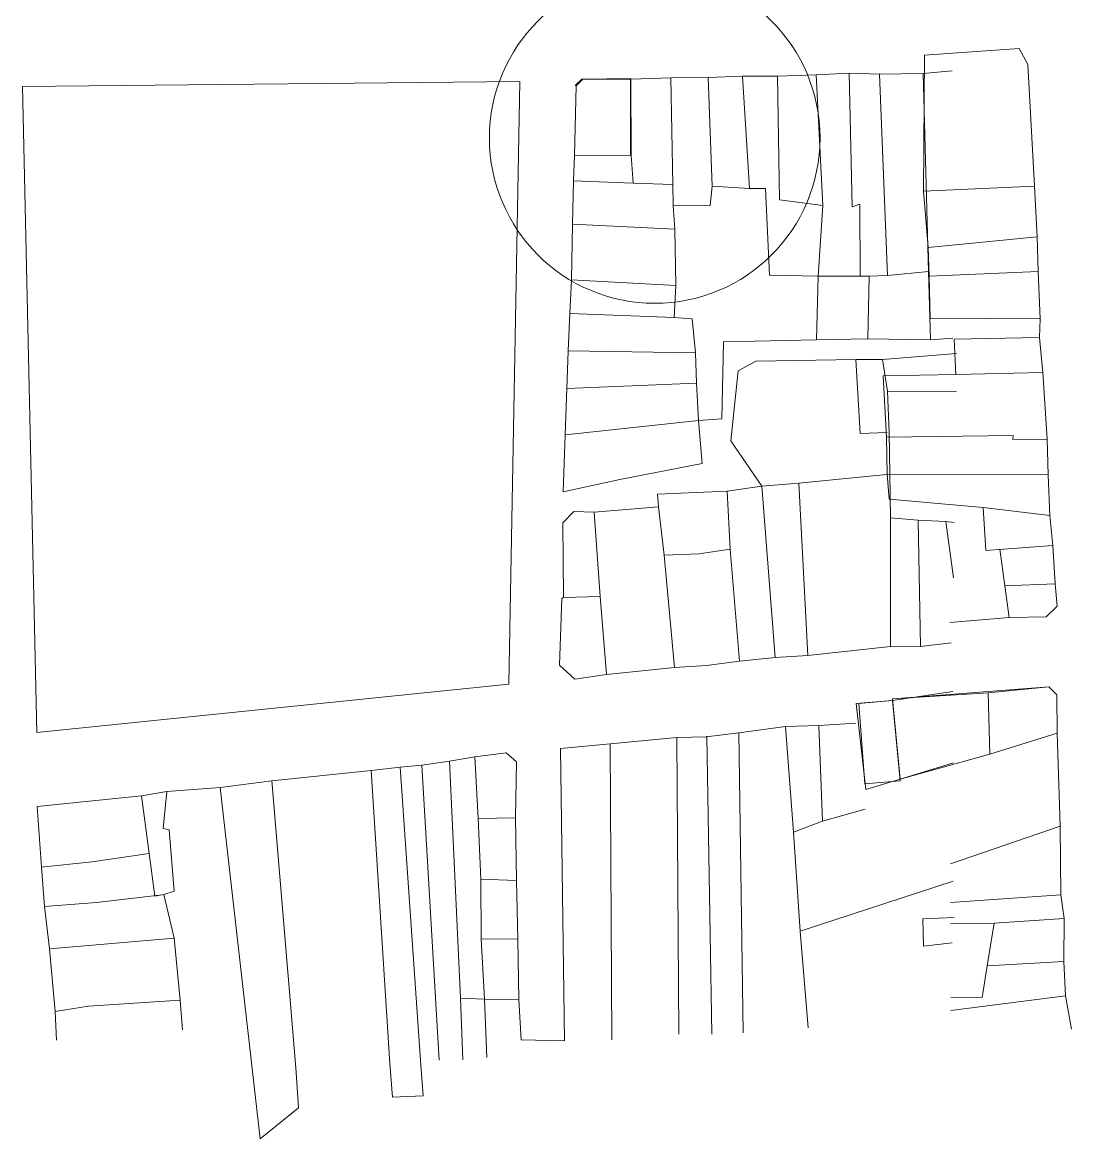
# Model space of a CAD drawing. Header units: millimetres. Extents: x 1956 to 626126, y 2654 to 1331070.
# Drawn here: x 625629.5 to 625852.1, y 1329199.5 to 1329436.2 of the extents above; entities that cross this region are included whole.
import ezdxf

# ---------------------------------------------------------------- set-up
doc = ezdxf.new("R2010")
doc.units = ezdxf.units.MM

msp = doc.modelspace()

# ---------------------------------------------------------------- linework, layer by layer
at = {"color": 1, "lineweight": 0}
for p, q in [((625840.89, 1329430.69), (625820.85, 1329429.27)), ((625842.77, 1329427.29), (625840.89, 1329430.69)), ((625820.85, 1329429.27), (625820.64, 1329400.46)), ((625797.88, 1329425.07), (625804.89, 1329425.44)), ((625805.51, 1329397.13), (625804.89, 1329425.44)), ((625804.89, 1329425.44), (625811.33, 1329425.24)), ((625811.33, 1329425.24), (625820.57, 1329425.39)), ((625820.57, 1329425.39), (625826.69, 1329425.95)), ((625820.57, 1329425.39), (625821.68, 1329383.38)), ((625844.14, 1329401.48), (625842.77, 1329427.29)), ((625629.5, 1329422.65), (625735, 1329423.71)), ((625735, 1329423.71), (625732.65, 1329295.87)), ((625746.78, 1329422.86), (625748.19, 1329424.18)), ((625748.19, 1329424.18), (625758.58, 1329424.15)), ((625758.58, 1329424.15), (625767.04, 1329424.49)), ((625758.6, 1329408.06), (625758.58, 1329424.15)), ((625767.04, 1329424.49), (625774.94, 1329424.54)), ((625767.49, 1329401.87), (625767.04, 1329424.49)), ((625774.94, 1329424.54), (625782.23, 1329424.79)), ((625775.8, 1329401.52), (625774.94, 1329424.54)), ((625782.23, 1329424.79), (625789.63, 1329424.81)), ((625783.69, 1329400.97), (625782.23, 1329424.79)), ((625789.63, 1329424.81), (625797.88, 1329425.07)), ((625790.08, 1329398.6), (625789.63, 1329424.81)), ((625799.27, 1329397.41), (625797.88, 1329425.07)), ((625812.97, 1329382.58), (625811.33, 1329425.24)), ((625632.57, 1329285.67), (625629.5, 1329422.65)), ((625746.94, 1329422.79), (625746.63, 1329407.96)), ((625746.63, 1329407.96), (625746.43, 1329402.62)), ((625758.6, 1329408.06), (625746.63, 1329407.96)), ((625759.05, 1329402.09), (625758.6, 1329408.06)), ((625746.43, 1329402.62), (625746.17, 1329393.44)), ((625759.05, 1329402.09), (625746.43, 1329402.62)), ((625767.49, 1329401.87), (625759.05, 1329402.09)), ((625767.53, 1329397.35), (625767.49, 1329401.87)), ((625775.8, 1329401.52), (625775.41, 1329397.4)), ((625783.69, 1329400.97), (625775.8, 1329401.52)), ((625787.1, 1329400.97), (625783.69, 1329400.97)), ((625787.94, 1329382.63), (625787.1, 1329400.97)), ((625820.64, 1329400.46), (625844.14, 1329401.48)), ((625821.63, 1329388.47), (625820.64, 1329400.46)), ((625844.14, 1329401.48), (625844.71, 1329390.76)), ((625775.41, 1329397.4), (625767.53, 1329397.35)), ((625767.53, 1329397.35), (625767.89, 1329392.37)), ((625799.27, 1329397.41), (625790.08, 1329398.6)), ((625798.26, 1329382.42), (625799.27, 1329397.41)), ((625807.1, 1329397.64), (625805.51, 1329397.13)), ((625807.23, 1329382.44), (625807.1, 1329397.64)), ((625746.17, 1329393.44), (625745.99, 1329381.64)), ((625767.89, 1329392.37), (625746.17, 1329393.44)), ((625767.89, 1329392.37), (625768.12, 1329380.4)), ((625844.71, 1329390.76), (625821.63, 1329388.47)), ((625844.71, 1329390.76), (625844.93, 1329383.39)), ((625821.84, 1329382.37), (625821.63, 1329388.47)), ((625821.68, 1329383.38), (625812.97, 1329382.58)), ((625821.68, 1329383.38), (625822.08, 1329368.93)), ((625844.93, 1329383.39), (625821.84, 1329382.37)), ((625844.93, 1329383.39), (625845.4, 1329373.33)), ((625745.99, 1329381.64), (625745.65, 1329374.51)), ((625745.99, 1329381.64), (625768.12, 1329380.4)), ((625798.26, 1329382.42), (625787.94, 1329382.63)), ((625798.26, 1329382.42), (625797.96, 1329368.91)), ((625807.23, 1329382.44), (625798.26, 1329382.42)), ((625809.09, 1329382.44), (625807.23, 1329382.44)), ((625809.09, 1329382.44), (625808.83, 1329369.12)), ((625812.97, 1329382.58), (625809.09, 1329382.44)), ((625822.06, 1329373.53), (625821.84, 1329382.37)), ((625768.12, 1329380.4), (625767.75, 1329373.61)), ((625745.65, 1329374.51), (625745.29, 1329366.55)), ((625767.75, 1329373.61), (625745.65, 1329374.51)), ((625767.75, 1329373.61), (625771.56, 1329373.34)), ((625771.56, 1329373.34), (625772.28, 1329366.13)), ((625845.4, 1329373.33), (625822.06, 1329373.53)), ((625845.4, 1329373.33), (625845.26, 1329369.42)), ((625778.19, 1329368.46), (625797.96, 1329368.91)), ((625797.96, 1329368.91), (625808.83, 1329369.12)), ((625808.83, 1329369.12), (625822.08, 1329368.93)), ((625822.08, 1329368.93), (625826.83, 1329369.23)), ((625845.26, 1329369.42), (625827.15, 1329369.07)), ((625827.15, 1329369.07), (625827.47, 1329361.55)), ((625845.26, 1329369.42), (625845.93, 1329361.95)), ((625745.29, 1329366.55), (625744.98, 1329358.56)), ((625772.28, 1329366.13), (625745.29, 1329366.55)), ((625777.83, 1329352.14), (625778.19, 1329368.46)), ((625772.28, 1329366.13), (625772.48, 1329359.73)), ((625781.34, 1329362.36), (625785.09, 1329364.36)), ((625785.09, 1329364.36), (625806.26, 1329364.75)), ((625806.26, 1329364.75), (625807.19, 1329349.03)), ((625806.26, 1329364.75), (625811.93, 1329364.74)), ((625811.93, 1329364.74), (625827.64, 1329365.99)), ((625812.99, 1329358), (625811.93, 1329364.74)), ((625779.74, 1329347.51), (625781.34, 1329362.36)), ((625827.47, 1329361.55), (625812.06, 1329361.26)), ((625845.93, 1329361.95), (625827.47, 1329361.55)), ((625846.87, 1329347.83), (625845.93, 1329361.95)), ((625744.98, 1329358.56), (625772.48, 1329359.73)), ((625772.48, 1329359.73), (625772.88, 1329351.8)), ((625812.06, 1329361.26), (625812.79, 1329348.3)), ((625744.98, 1329358.56), (625744.62, 1329348.77)), ((625812.99, 1329358), (625827.61, 1329357.88)), ((625813.36, 1329349.26), (625812.99, 1329358)), ((625772.88, 1329351.8), (625777.83, 1329352.14)), ((625772.88, 1329351.8), (625744.62, 1329348.77)), ((625773.66, 1329342.71), (625772.88, 1329351.8)), ((625744.62, 1329348.77), (625744.19, 1329336.66)), ((625786.34, 1329337.86), (625779.74, 1329347.51)), ((625807.19, 1329349.03), (625812.95, 1329349.28)), ((625812.79, 1329348.3), (625839.64, 1329348.62)), ((625812.9, 1329340.42), (625812.79, 1329348.3)), ((625813.47, 1329340.39), (625813.36, 1329349.26)), ((625839.64, 1329348.62), (625839.6, 1329347.76)), ((625839.6, 1329347.76), (625846.87, 1329347.83)), ((625846.87, 1329347.83), (625847.08, 1329340.26)), ((625756.2, 1329339.3), (625773.66, 1329342.71)), ((625794.21, 1329338.52), (625813.47, 1329340.39)), ((625847.08, 1329340.26), (625812.9, 1329340.42)), ((625813.32, 1329335.14), (625812.9, 1329340.42)), ((625813.47, 1329340.39), (625813.61, 1329331.19)), ((625847.08, 1329340.26), (625847.4, 1329331.67)), ((625744.19, 1329336.66), (625756.2, 1329339.3)), ((625778.98, 1329336.85), (625786.34, 1329337.86)), ((625786.34, 1329337.86), (625794.21, 1329338.52)), ((625786.34, 1329337.86), (625789.16, 1329301.55)), ((625794.21, 1329338.52), (625796.12, 1329301.97)), ((625764.23, 1329336.15), (625778.98, 1329336.85)), ((625764.4, 1329333.48), (625764.23, 1329336.15)), ((625779.63, 1329324.5), (625778.98, 1329336.85)), ((625750.77, 1329332.37), (625764.4, 1329333.48)), ((625764.4, 1329333.48), (625765.62, 1329323.26)), ((625833.26, 1329333.36), (625813.32, 1329335.14)), ((625847.4, 1329331.67), (625833.26, 1329333.36)), ((625833.26, 1329333.36), (625833.83, 1329324.27)), ((625744.14, 1329330.1), (625746.47, 1329332.53)), ((625746.47, 1329332.53), (625750.77, 1329332.37)), ((625750.77, 1329332.37), (625752.06, 1329314.5)), ((625813.61, 1329331.19), (625813.6, 1329303.88)), ((625813.61, 1329331.19), (625819.49, 1329330.65)), ((625848.07, 1329325.32), (625847.4, 1329331.67)), ((625744.28, 1329314.27), (625744.14, 1329330.1)), ((625819.49, 1329330.65), (625819.98, 1329303.89)), ((625819.49, 1329330.65), (625825.34, 1329330.41)), ((625825.34, 1329330.41), (625826.97, 1329318.44)), ((625825.34, 1329330.41), (625827.1, 1329330.16)), ((625773.04, 1329323.51), (625779.63, 1329324.5)), ((625779.63, 1329324.5), (625781.62, 1329300.77)), ((625833.83, 1329324.27), (625848.07, 1329325.32)), ((625837.86, 1329316.75), (625836.83, 1329324.49)), ((625848.07, 1329325.32), (625848.55, 1329317.14)), ((625765.62, 1329323.26), (625773.04, 1329323.51)), ((625765.62, 1329323.26), (625767.79, 1329299.45)), ((625848.55, 1329317.14), (625837.86, 1329316.75)), ((625837.86, 1329316.75), (625838.79, 1329310.05)), ((625848.96, 1329312.46), (625848.55, 1329317.14)), ((625743.91, 1329314.03), (625744.28, 1329314.27)), ((625752.06, 1329314.5), (625744.28, 1329314.27)), ((625752.06, 1329314.5), (625753.43, 1329297.92)), ((625743.44, 1329299.94), (625743.91, 1329314.03)), ((625846.62, 1329310.17), (625848.96, 1329312.46)), ((625838.79, 1329310.05), (625826.23, 1329309)), ((625838.79, 1329310.05), (625846.62, 1329310.17)), ((625819.98, 1329303.89), (625826.47, 1329304.68)), ((625796.12, 1329301.97), (625813.6, 1329303.88)), ((625813.62, 1329303.81), (625819.98, 1329303.89)), ((625746.66, 1329296.94), (625743.44, 1329299.94)), ((625774.57, 1329299.84), (625781.62, 1329300.77)), ((625781.62, 1329300.77), (625789.16, 1329301.55)), ((625789.16, 1329301.55), (625796.12, 1329301.97)), ((625746.66, 1329296.94), (625753.43, 1329297.92)), ((625753.43, 1329297.92), (625767.79, 1329299.45)), ((625767.79, 1329299.45), (625774.57, 1329299.84)), ((625732.65, 1329295.87), (625632.57, 1329285.67)), ((625834.34, 1329294.08), (625847.21, 1329295.33)), ((625847.21, 1329295.33), (625848.89, 1329293.66)), ((625814.02, 1329292.42), (625826.85, 1329294.33)), ((625834.34, 1329294.08), (625814.05, 1329292.76)), ((625834.72, 1329281.02), (625834.34, 1329294.08)), ((625848.89, 1329293.66), (625848.95, 1329285.48)), ((625806.38, 1329291.78), (625814.02, 1329292.42)), ((625806.38, 1329291.78), (625808.39, 1329273.59)), ((625814.02, 1329292.42), (625815.65, 1329275.74)), ((625814.05, 1329292.76), (625815.65, 1329275.74)), ((625781.43, 1329285.56), (625791.37, 1329286.92)), ((625791.37, 1329286.92), (625798.4, 1329287.11)), ((625793.06, 1329264.5), (625791.37, 1329286.92)), ((625798.4, 1329287.11), (625806.25, 1329287.62)), ((625799.2, 1329266.86), (625798.4, 1329287.11)), ((625754.19, 1329283.21), (625768.3, 1329284.61)), ((625768.3, 1329284.61), (625774.52, 1329284.76)), ((625768.3, 1329284.61), (625768.76, 1329221.67)), ((625774.52, 1329284.76), (625781.43, 1329285.56)), ((625775.72, 1329221.68), (625774.7, 1329284.87)), ((625782.38, 1329221.97), (625781.43, 1329285.56)), ((625848.95, 1329285.48), (625834.72, 1329281.02)), ((625848.95, 1329285.48), (625849.59, 1329265.76)), ((625725.44, 1329280.48), (625732.11, 1329281.3)), ((625732.11, 1329281.3), (625734.3, 1329279.45)), ((625743.61, 1329282.25), (625754.19, 1329283.21)), ((625744.48, 1329220.26), (625743.61, 1329282.25)), ((625754.19, 1329283.21), (625754.52, 1329220.45)), ((625815.65, 1329275.74), (625834.72, 1329281.02)), ((625709.66, 1329278.29), (625714.23, 1329278.74)), ((625714.23, 1329278.74), (625720.11, 1329279.58)), ((625717.94, 1329216.19), (625714.23, 1329278.74)), ((625720.11, 1329279.58), (625725.44, 1329280.48)), ((625722.46, 1329229.33), (625720.11, 1329279.58)), ((625726.15, 1329267.42), (625725.44, 1329280.48)), ((625734.3, 1329279.45), (625734.07, 1329267.53)), ((625815.65, 1329275.74), (625827.01, 1329279.18)), ((625682.39, 1329275.37), (625703.5, 1329277.6)), ((625703.5, 1329277.6), (625709.66, 1329278.29)), ((625707.43, 1329215.48), (625703.5, 1329277.6)), ((625713.98, 1329216.07), (625709.66, 1329278.29)), ((625660.13, 1329273.13), (625671.43, 1329273.95)), ((625671.43, 1329273.95), (625682.39, 1329275.37)), ((625679.94, 1329199.52), (625671.43, 1329273.95)), ((625687.52, 1329214.52), (625682.39, 1329275.37)), ((625808.39, 1329273.59), (625815.65, 1329275.74)), ((625632.68, 1329269.96), (625654.76, 1329272.23)), ((625654.76, 1329272.23), (625660.13, 1329273.13)), ((625654.76, 1329272.23), (625656.4, 1329259.98)), ((625659.34, 1329265.31), (625660.13, 1329273.13)), ((625633.54, 1329257.11), (625632.68, 1329269.96)), ((625799.2, 1329266.86), (625808.26, 1329269.42)), ((625726.15, 1329267.42), (625734.07, 1329267.53)), ((625726.73, 1329254.54), (625726.15, 1329267.42)), ((625734.07, 1329267.53), (625734.28, 1329254.26)), ((625793.06, 1329264.5), (625799.2, 1329266.86)), ((625660.64, 1329264.98), (625659.34, 1329265.31)), ((625661.73, 1329252.03), (625660.64, 1329264.98)), ((625794.45, 1329243.5), (625793.06, 1329264.5)), ((625849.59, 1329265.76), (625826.33, 1329257.78)), ((625849.59, 1329265.76), (625849.72, 1329251.23)), ((625656.4, 1329259.98), (625644.27, 1329258.23)), ((625656.4, 1329259.98), (625657.58, 1329250.92)), ((625644.27, 1329258.23), (625633.54, 1329257.11)), ((625634.23, 1329248.73), (625633.54, 1329257.11)), ((625726.73, 1329254.54), (625734.28, 1329254.26)), ((625726.82, 1329241.91), (625726.73, 1329254.54)), ((625734.28, 1329254.26), (625734.62, 1329241.81)), ((625794.45, 1329243.5), (625826.94, 1329254.12)), ((625645.25, 1329249.6), (625658.55, 1329251.13)), ((625657.58, 1329250.92), (625659.53, 1329251.33)), ((625659.53, 1329251.33), (625661.73, 1329252.03)), ((625659.53, 1329251.33), (625661.68, 1329242.04)), ((625849.72, 1329251.23), (625826.35, 1329249.6)), ((625849.72, 1329251.23), (625850.49, 1329246.2)), ((625634.23, 1329248.73), (625645.25, 1329249.6)), ((625635.23, 1329239.77), (625634.23, 1329248.73)), ((625827.16, 1329246.45), (625820.51, 1329246.16)), ((625820.51, 1329246.16), (625820.62, 1329240.36)), ((625850.49, 1329246.2), (625835.64, 1329245.2)), ((625850.4, 1329237.1), (625850.49, 1329246.2)), ((625796.14, 1329223.03), (625794.45, 1329243.5)), ((625835.64, 1329245.2), (625826.36, 1329245.07)), ((625835.64, 1329245.2), (625834.13, 1329236.15)), ((625661.68, 1329242.04), (625635.23, 1329239.77)), ((625663, 1329228.86), (625661.68, 1329242.04)), ((625726.82, 1329241.91), (625734.62, 1329241.81)), ((625727.52, 1329229.13), (625726.82, 1329241.91)), ((625734.62, 1329241.81), (625734.82, 1329229.02)), ((625820.62, 1329240.36), (625826.71, 1329241.02)), ((625636.48, 1329226.52), (625635.23, 1329239.77)), ((625834.13, 1329236.15), (625833.07, 1329229.44)), ((625834.13, 1329236.15), (625850.4, 1329237.1)), ((625850.4, 1329237.1), (625850.77, 1329229.84)), ((625722.46, 1329229.33), (625727.5, 1329229.13)), ((625722.46, 1329229.33), (625727.52, 1329229.13)), ((625722.92, 1329216.27), (625722.46, 1329229.33)), ((625727.52, 1329229.13), (625734.82, 1329229.02)), ((625727.52, 1329229.13), (625728.04, 1329216.76)), ((625727.52, 1329229.13), (625734.82, 1329229.02)), ((625734.82, 1329229.02), (625735.33, 1329220.46)), ((625850.77, 1329229.84), (625826.39, 1329226.68)), ((625833.07, 1329229.44), (625826.39, 1329229.52)), ((625850.77, 1329229.84), (625852.05, 1329222.73)), ((625636.48, 1329226.52), (625643.5, 1329227.63)), ((625643.5, 1329227.63), (625663, 1329228.86)), ((625663.5, 1329222.59), (625663, 1329228.86)), ((625636.77, 1329220.4), (625636.48, 1329226.52)), ((625735.33, 1329220.46), (625744.48, 1329220.26)), ((625707.43, 1329215.48), (625708.02, 1329208.3)), ((625714.5, 1329208.58), (625713.98, 1329216.07)), ((625688.1, 1329206.04), (625687.52, 1329214.52)), ((625708.02, 1329208.3), (625714.5, 1329208.58)), ((625679.94, 1329199.52), (625688.1, 1329206.04))]:
    msp.add_line(p, q, dxfattribs=at)
at = {"color": 1, "lineweight": 0, "ltscale": 0.5}
for p, q in [((625748.39, 1329424.15), (625746.94, 1329422.78)), ((625746.94, 1329422.79), (625748.39, 1329424.15)), ((625748.39, 1329424.15), (625758.49, 1329424.32)), ((625748.39, 1329424.15), (625758.49, 1329424.32)), ((625758.49, 1329424.32), (625758.48, 1329408.05)), ((625746.63, 1329407.96), (625746.94, 1329422.79)), ((625746.94, 1329422.76), (625746.63, 1329407.96)), ((625746.63, 1329407.96), (625758.48, 1329408.05)), ((625758.48, 1329408.05), (625746.63, 1329407.96)), ((625847.21, 1329295.33), (625814.21, 1329292.77)), ((625806.9, 1329291.83), (625814.02, 1329292.42)), ((625806.9, 1329291.83), (625814.02, 1329292.42)), ((625808.21, 1329274.78), (625806.9, 1329291.83)), ((625814.02, 1329292.42), (625815.69, 1329275.4)), ((625814.02, 1329292.42), (625815.69, 1329275.4)), ((625815.69, 1329275.4), (625808.21, 1329274.78))]:
    msp.add_line(p, q, dxfattribs=at)
msp.add_circle((625763.62, 1329411.71), 35.06, dxfattribs=at)

doc.saveas('drawing.dxf')
